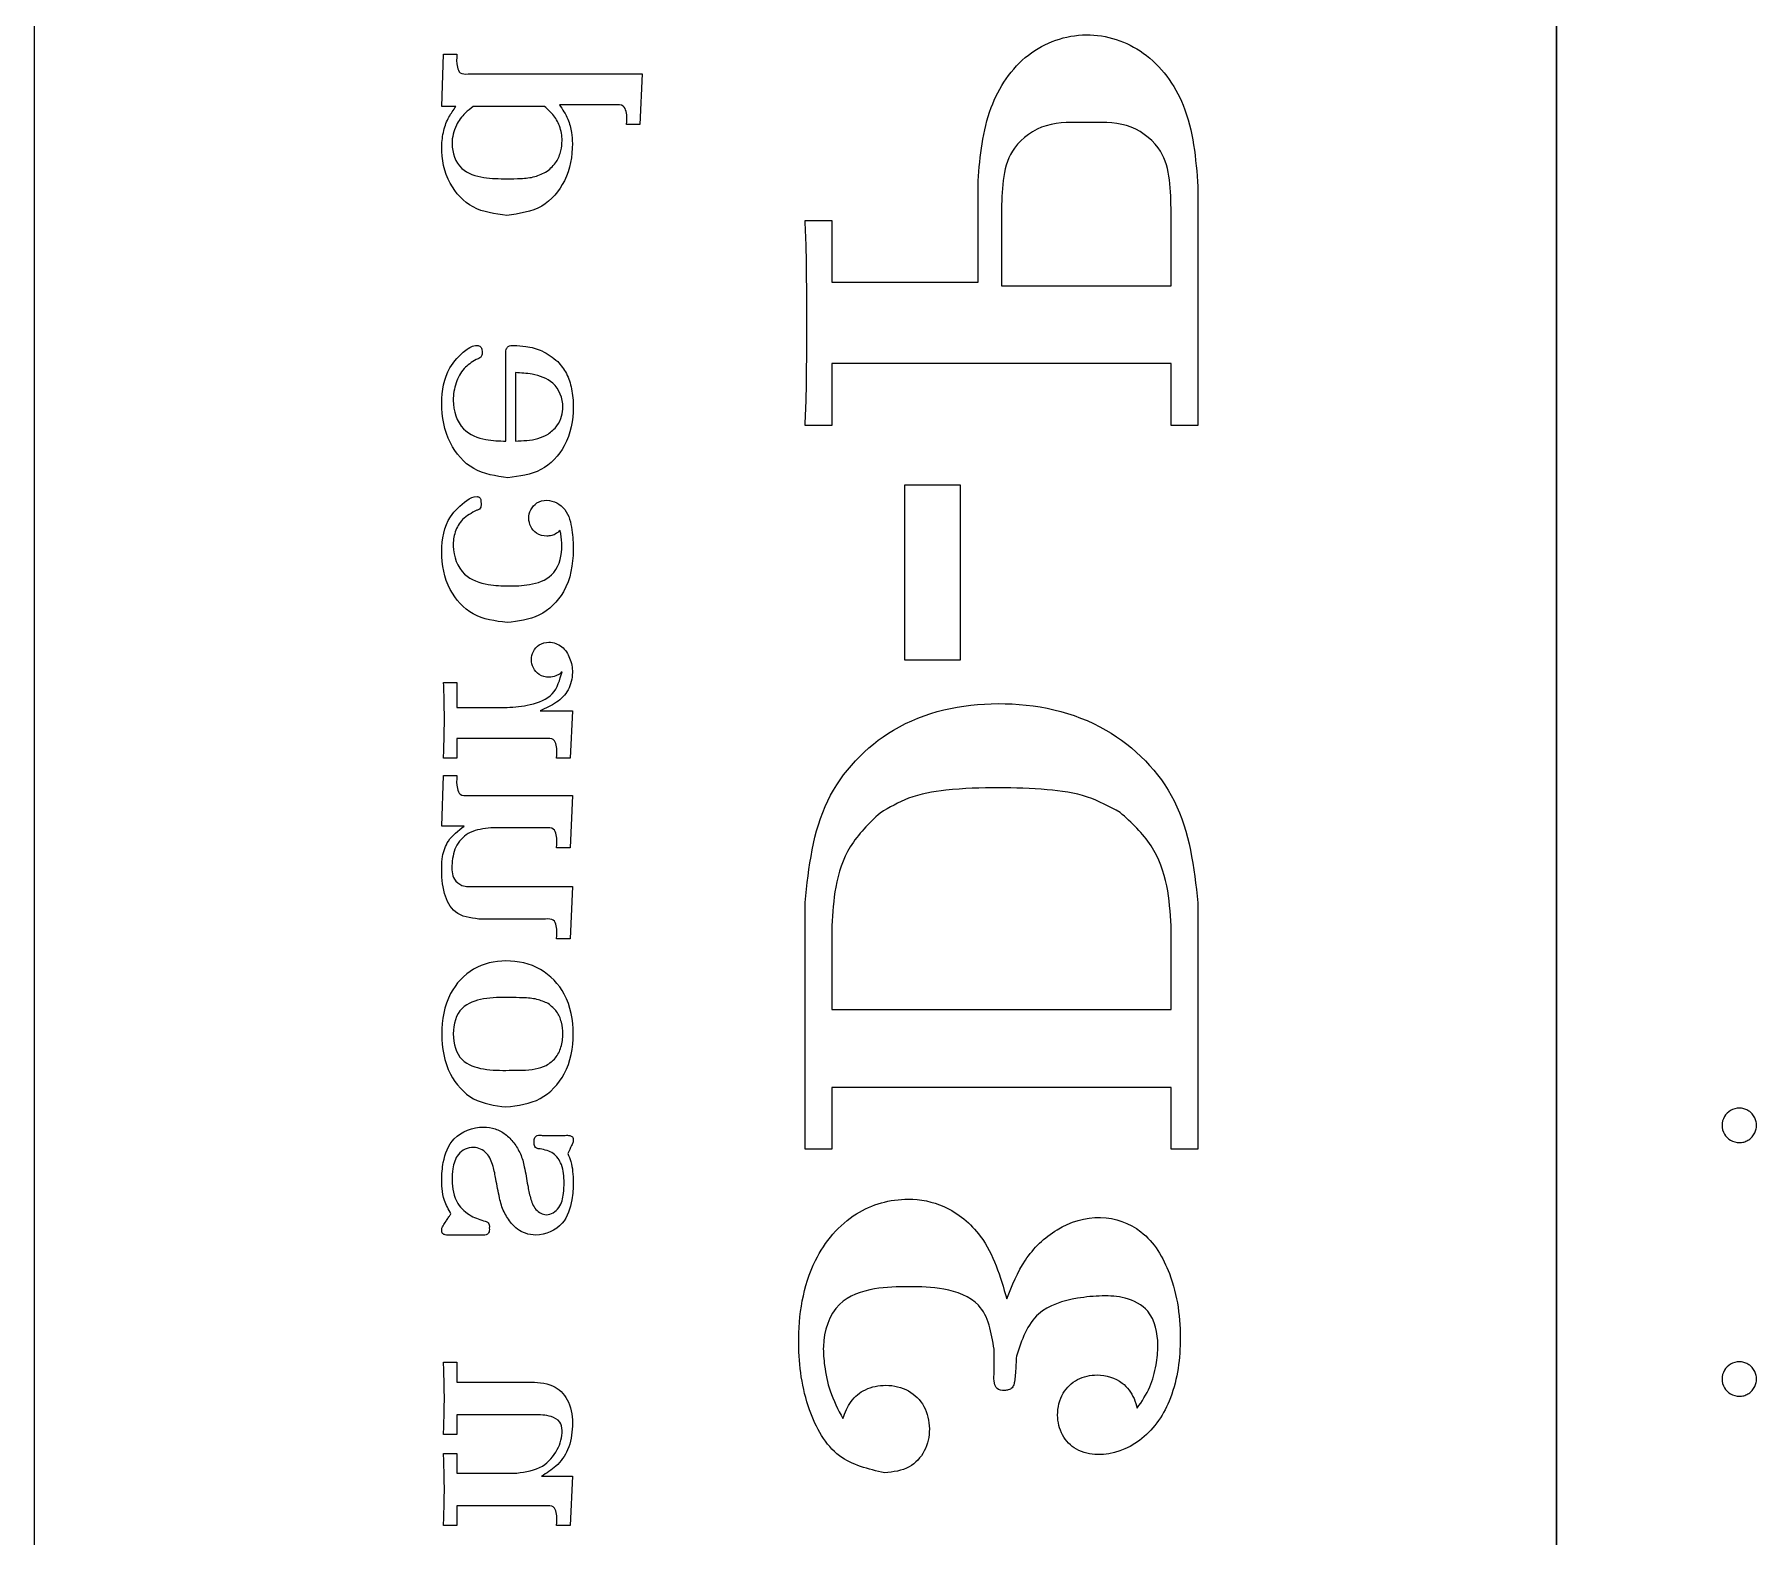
# Model space of a CAD drawing. Extents: x 0 to 482, y 0 to 754.
# Drawn here: x 0 to 169.7, y 349 to 497 of the extents above; entities that cross this region are included whole.
import ezdxf

# ---------------------------------------------------------------- set-up
doc = ezdxf.new("R2010")
doc.units = 0
doc.layers.add('Layer_1', color=7, linetype='CONTINUOUS')

msp = doc.modelspace()

# ---------------------------------------------------------------- linework, layer by layer
at = {"layer": 'Layer_1', "color": 7}
for p, q in [((0, -0.000019), (0, 754)), ((149.999991, 754), (149.999991, -0.000019)), ((149.999991, -0.000019), (149.999991, 754)), ((40.140044, 489.902551), (40.309377, 495.067218)), ((40.309377, 495.067218), (41.635821, 495.067218)), ((42.736488, 493.119884), (59.895599, 493.119884)), ((59.895599, 493.119884), (59.669821, 488.124551)), ((41.522933, 489.902551), (40.140044, 489.902551)), ((50.271821, 489.902551), (43.216266, 489.902551)), ((57.24271, 490.071884), (51.739377, 490.071884)), ((59.669821, 488.124551), (58.343377, 488.124551)), ((46.546488, 482.790551), (46.546488, 482.790551)), ((92.983059, 472.587774), (92.983059, 482.578441)), ((114.657725, 482.013997), (114.657725, 458.476663)), ((46.546488, 479.178106), (46.546488, 479.178106)), ((75.936837, 478.683774), (78.589725, 478.683774)), ((78.589725, 478.683774), (78.589725, 472.587774)), ((95.297281, 479.812663), (95.297281, 472.249108)), ((112.004837, 472.249108), (112.004837, 479.869108)), ((78.589725, 472.587774), (92.983059, 472.587774)), ((95.297281, 472.249108), (112.004837, 472.249108)), ((95.297281, 472.249108), (95.297281, 472.249108)), ((46.461821, 456.934584), (46.461821, 465.457695)), ((47.393155, 463.679695), (47.393155, 456.934584)), ((112.004837, 464.572663), (78.589725, 464.572663)), ((78.589725, 464.572663), (78.589725, 458.476663)), ((112.004837, 458.476663), (112.004837, 464.572663)), ((78.589725, 458.476663), (75.936837, 458.476663)), ((75.936837, 458.476663), (75.936837, 458.476663)), ((114.657725, 458.476663), (112.004837, 458.476663)), ((47.393155, 456.934584), (47.393155, 456.934584)), ((46.659377, 453.32214), (46.659377, 453.32214)), ((85.75817, 435.345024), (85.75817, 452.617024)), ((85.75817, 452.617024), (91.233281, 452.617024)), ((91.233281, 452.617024), (91.233281, 435.345024)), ((46.57471, 439.049634), (46.57471, 439.049634)), ((91.233281, 435.345024), (85.75817, 435.345024)), ((85.75817, 435.345024), (85.75817, 435.345024)), ((40.309377, 433.132668), (41.635821, 433.132668)), ((41.635821, 433.132668), (41.635821, 430.677334)), ((41.635821, 430.677334), (46.57471, 430.677334)), ((49.820266, 430.36689), (53.009377, 430.36689)), ((53.009377, 430.36689), (52.783599, 425.682001)), ((50.356488, 427.629334), (41.635821, 427.629334)), ((41.635821, 427.629334), (41.635821, 425.682001)), ((41.635821, 425.682001), (40.309377, 425.682001)), ((40.309377, 425.682001), (40.309377, 425.682001)), ((52.783599, 425.682001), (51.457155, 425.682001)), ((40.140044, 418.974372), (40.309377, 423.969705)), ((40.309377, 423.969705), (41.635821, 423.969705)), ((42.736488, 422.022372), (53.009377, 422.022372)), ((53.009377, 422.022372), (52.783599, 416.857705)), ((42.341377, 418.974372), (40.140044, 418.974372)), ((50.356488, 418.805038), (44.966044, 418.805038)), ((52.783599, 416.857705), (51.457155, 416.857705)), ((43.385599, 413.047705), (53.009377, 413.047705)), ((53.009377, 413.047705), (52.783599, 407.883038)), ((75.936837, 387.149408), (75.936837, 411.476963)), ((114.657725, 411.420519), (114.657725, 387.149408)), ((50.356488, 409.830372), (43.78071, 409.830372)), ((78.589725, 409.162741), (78.589725, 400.921852)), ((112.004837, 400.921852), (112.004837, 409.162741)), ((52.783599, 407.883038), (51.457155, 407.883038)), ((51.457155, 407.883038), (51.457155, 407.883038)), ((78.589725, 400.921852), (112.004837, 400.921852)), ((78.589725, 400.921852), (78.589725, 400.921852)), ((46.772266, 394.922866), (46.772266, 394.922866)), ((112.004837, 393.245408), (78.589725, 393.245408)), ((78.589725, 393.245408), (78.589725, 387.149408)), ((112.004837, 387.149408), (112.004837, 393.245408)), ((46.461821, 391.310422), (46.461821, 391.310422)), ((50.046044, 388.512894), (52.303821, 388.512894)), ((78.589725, 387.149408), (75.936837, 387.149408)), ((75.936837, 387.149408), (75.936837, 387.149408)), ((114.657725, 387.149408), (112.004837, 387.149408)), ((44.006488, 378.691561), (40.930266, 378.691561)), ((40.930266, 378.691561), (40.930266, 378.691561)), ((94.563503, 364.954394), (94.563503, 367.437949)), ((40.309377, 366.147223), (41.635821, 366.147223)), ((41.635821, 366.147223), (41.635821, 364.19989)), ((41.635821, 364.19989), (48.945377, 364.19989)), ((49.255821, 360.982556), (41.635821, 360.982556)), ((41.635821, 360.982556), (41.635821, 359.035223)), ((41.635821, 359.035223), (40.309377, 359.035223)), ((40.309377, 357.172556), (41.635821, 357.172556)), ((41.635821, 357.172556), (41.635821, 355.225223)), ((41.635821, 355.225223), (47.534266, 355.225223)), ((49.961377, 354.914779), (53.009377, 354.914779)), ((53.009377, 354.914779), (52.783599, 350.060556)), ((83.782614, 355.245949), (83.782614, 355.245949)), ((50.356488, 352.00789), (41.635821, 352.00789)), ((41.635821, 352.00789), (41.635821, 350.060556)), ((41.635821, 350.060556), (40.309377, 350.060556)), ((40.309377, 350.060556), (40.309377, 350.060556)), ((52.783599, 350.060556), (51.457155, 350.060556))]:
    msp.add_line(p, q, dxfattribs=at)
at = {"layer": 'Layer_1', "color": 1}
for p, q in [((169.700012, 389.499781), (169.700012, 389.499781)), ((169.700012, 364.499746), (169.700012, 364.499746))]:
    msp.add_line(p, q, dxfattribs=at)
at = {"layer": 'Layer_1', "color": 7}
for points, knots in [([(92.983059, 482.578441), (93.202316, 485.035513), (93.611494, 489.620905), (97.415545, 495.463038), (103.601038, 497.6632), (109.825949, 495.61115), (114.048816, 489.696416), (114.43937, 484.768913), (114.657725, 482.013997)], [0, 0, 0, 0, 7.334427, 13.687516, 19.725121, 25.618467, 32.066412, 40.242632, 40.242632, 40.242632, 40.242632]), ([(41.635821, 495.067218), (41.602535, 494.647304), (41.553203, 494.024984), (41.919624, 493.075661), (42.44368, 493.104032), (42.736488, 493.119884)], [0, 0, 0, 0, 1.283191, 1.901716, 2.684901, 2.684901, 2.684901, 2.684901]), ([(46.546488, 479.178106), (45.384357, 479.325242), (43.118734, 479.612089), (40.596902, 482.344326), (40.007101, 485.256126), (40.266084, 487.497926), (40.771272, 488.84553), (41.284606, 489.567404), (41.522933, 489.902551)], [0, 0, 0, 0, 3.418391, 6.664297, 10.371556, 11.979341, 13.399134, 14.629554, 14.629554, 14.629554, 14.629554]), ([(43.216266, 489.902551), (42.954756, 489.699334), (42.299321, 489.190001), (41.421679, 487.989529), (40.936486, 486.014099), (41.775348, 483.5563), (44.270106, 482.802551), (45.79372, 482.794519), (46.546488, 482.790551)], [0, 0, 0, 0, 0.991974, 2.486238, 4.357221, 6.962856, 9.296703, 11.575821, 11.575821, 11.575821, 11.575821]), ([(51.739377, 490.071884), (52.041493, 489.616682), (52.596676, 488.780181), (52.949219, 487.44337), (53.091454, 485.377983), (52.576121, 482.60796), (50.118842, 479.667248), (47.762334, 479.344585), (46.546488, 479.178106)], [0, 0, 0, 0, 1.628572, 2.992736, 4.084148, 7.836372, 11.181053, 14.746194, 14.746194, 14.746194, 14.746194]), ([(50.525821, 483.524329), (50.859235, 483.819052), (51.488032, 484.37488), (51.906059, 485.493457), (52.053555, 486.700441), (51.823889, 487.963619), (51.166982, 489.116645), (50.55646, 489.652652), (50.271821, 489.902551)], [0, 0, 0, 0, 1.315271, 2.480515, 3.477282, 4.948934, 6.243754, 7.374697, 7.374697, 7.374697, 7.374697]), ([(58.343377, 488.124551), (58.376663, 488.544464), (58.425995, 489.166784), (58.059574, 490.116107), (57.535518, 490.087736), (57.24271, 490.071884)], [0, 0, 0, 0, 1.283191, 1.901716, 2.684901, 2.684901, 2.684901, 2.684901]), ([(112.004837, 479.869108), (111.95512, 482.036291), (111.874268, 485.56066), (107.631273, 488.487116), (103.659574, 488.260284), (99.680834, 488.48078), (95.434277, 485.536911), (95.349469, 481.993282), (95.297281, 479.812663)], [0, 0, 0, 0, 6.090355, 9.904401, 13.888776, 17.84831, 21.681038, 27.812852, 27.812852, 27.812852, 27.812852]), ([(46.546488, 482.790551), (47.008492, 482.79298), (47.930524, 482.797828), (49.31155, 482.922054), (50.126973, 483.326501), (50.525821, 483.524329)], [0, 0, 0, 0, 1.389426, 2.772914, 4.09753, 4.09753, 4.09753, 4.09753]), ([(75.936837, 458.476663), (75.982717, 459.487619), (76.086767, 461.780351), (76.099985, 465.149683), (76.108988, 468.580219), (76.099985, 472.010754), (76.086767, 475.380087), (75.982717, 477.672819), (75.936837, 478.683774)], [0, 0, 0, 0, 3.035706, 6.884631, 10.106152, 13.327672, 17.176597, 20.212303, 20.212303, 20.212303, 20.212303]), ([(46.659377, 453.32214), (45.472356, 453.488083), (43.120686, 453.816843), (40.581266, 456.833157), (39.913211, 460.495403), (40.496761, 463.95214), (42.13153, 465.660133), (43.311411, 466.478666), (43.995982, 466.272923), (44.110364, 465.947194), (44.122709, 465.646361), (44.118901, 465.335065), (43.858143, 465.085118), (43.649538, 465.017646), (43.52671, 464.977918)], [0, 0, 0, 0, 3.489056, 6.912356, 10.932364, 14.474863, 16.815244, 18.027441, 18.412928, 18.735779, 18.974841, 19.33731, 19.606449, 19.991848, 19.991848, 19.991848, 19.991848]), ([(46.461821, 465.457695), (46.449772, 465.629677), (46.429312, 465.921701), (46.69815, 466.369638), (47.476845, 466.361271), (48.557491, 466.285872), (50.139935, 465.89357), (51.073341, 465.166999), (51.570044, 464.780362)], [0, 0, 0, 0, 0.510871, 0.867454, 1.412231, 2.618129, 4.264696, 6.137484, 6.137484, 6.137484, 6.137484]), ([(43.52671, 464.977918), (43.099787, 464.708254), (42.212252, 464.147648), (41.454374, 462.640267), (41.092346, 460.560243), (41.856734, 457.961598), (44.337591, 456.97899), (45.800861, 456.948401), (46.461821, 456.934584)], [0, 0, 0, 0, 1.491207, 3.100088, 4.853214, 7.842554, 10.260581, 12.252605, 12.252605, 12.252605, 12.252605]), ([(51.570044, 464.780362), (51.878532, 464.397148), (52.519813, 463.60053), (52.998892, 462.021163), (53.20588, 459.597536), (52.638065, 456.519595), (50.039286, 453.75956), (47.78988, 453.468447), (46.659377, 453.32214)], [0, 0, 0, 0, 1.464326, 3.044014, 4.84879, 8.764139, 12.064404, 15.398885, 15.398885, 15.398885, 15.398885]), ([(50.610488, 457.611918), (50.93083, 457.869672), (51.527403, 458.349689), (51.979619, 459.341971), (52.207171, 460.827792), (51.389504, 462.846038), (49.229019, 463.581799), (47.943148, 463.650367), (47.393155, 463.679695)], [0, 0, 0, 0, 1.217701, 2.267724, 3.172847, 5.715007, 7.937425, 9.598455, 9.598455, 9.598455, 9.598455]), ([(47.393155, 456.934584), (47.764754, 456.95316), (48.505968, 456.990212), (49.61859, 457.123914), (50.282082, 457.450345), (50.610488, 457.611918)], [0, 0, 0, 0, 1.118475, 2.230974, 3.321296, 3.321296, 3.321296, 3.321296]), ([(46.57471, 439.049634), (45.403507, 439.200136), (43.108856, 439.495002), (40.575273, 442.35018), (39.911054, 445.909283), (40.507575, 449.324267), (42.242629, 450.845104), (43.334529, 451.566828), (43.923989, 451.39537), (44.007348, 451.079912), (44.001563, 450.770589), (44.025888, 450.461446), (43.852588, 450.195757), (43.681851, 450.143154), (43.583155, 450.112745)], [0, 0, 0, 0, 3.442758, 6.745134, 10.583111, 14.124965, 16.402311, 17.463867, 17.763951, 18.046576, 18.347968, 18.719068, 18.938238, 19.238506, 19.238506, 19.238506, 19.238506]), ([(43.583155, 450.112745), (43.080265, 449.850236), (42.151421, 449.365378), (41.387133, 447.9965), (41.117948, 446.076268), (41.994332, 443.587496), (44.55158, 442.725848), (46.740841, 442.638618), (48.867683, 442.701481), (51.335912, 443.506886), (52.025954, 445.675856), (51.9502, 447.052419), (51.895446, 447.667571), (51.825372, 447.997893), (51.795821, 448.13719)], [0, 0, 0, 0, 1.667541, 3.079973, 4.486228, 7.466708, 10.012748, 12.007191, 14.07495, 16.44707, 19.200821, 20.034277, 20.619859, 21.046867, 21.046867, 21.046867, 21.046867]), ([(51.795821, 448.13719), (51.644107, 447.999196), (51.368999, 447.748967), (50.895079, 447.600598), (50.266713, 447.53986), (49.471655, 447.739158), (48.852927, 448.479503), (48.654918, 449.341114), (48.851379, 450.209806), (49.495157, 450.942201), (50.8251, 451.279663), (52.547556, 450.308851), (53.009911, 448.214835), (53.194125, 445.477592), (52.646196, 442.176437), (49.889522, 439.444828), (47.666739, 439.179826), (46.57471, 439.049634)], [0, 0, 0, 0, 0.607997, 1.102496, 1.453214, 2.505225, 3.393863, 4.20749, 5.079953, 5.968233, 6.991341, 8.965174, 11.088327, 13.093438, 17.301442, 20.644415, 23.872902, 23.872902, 23.872902, 23.872902]), ([(51.993377, 434.205112), (51.93891, 434.153088), (51.762734, 433.984813), (51.336939, 433.746506), (50.602013, 433.607118), (49.718517, 433.825603), (49.103469, 434.541009), (48.908258, 435.391131), (49.110277, 436.241442), (49.729081, 436.949513), (50.817944, 437.232231), (52.068476, 436.774482), (52.84096, 435.545777), (53.120377, 434.02286), (52.73292, 432.359396), (51.454884, 431.061093), (50.379663, 430.604459), (49.820266, 430.36689)], [0, 0, 0, 0, 0.225703, 0.730043, 1.436681, 2.433019, 3.29647, 4.128352, 4.961682, 5.829298, 6.813549, 8.155812, 9.517013, 10.969707, 12.730372, 14.403297, 16.217545, 16.217545, 16.217545, 16.217545]), ([(40.309377, 425.682001), (40.320893, 426.03948), (40.345339, 426.798298), (40.383129, 427.983434), (40.397471, 429.231719), (40.391149, 430.54876), (40.381755, 431.847822), (40.332335, 432.725119), (40.309377, 433.132668)], [0, 0, 0, 0, 1.072999, 2.277641, 3.557145, 4.817741, 6.229023, 7.453436, 7.453436, 7.453436, 7.453436]), ([(46.57471, 430.677334), (47.330043, 430.733392), (48.879829, 430.848412), (51.315743, 431.775931), (51.768942, 433.400559), (51.993377, 434.205112)], [0, 0, 0, 0, 2.30089, 4.72095, 7.095203, 7.095203, 7.095203, 7.095203]), ([(75.936837, 411.476963), (76.314602, 414.953853), (77.042044, 421.649103), (84.510866, 429.600374), (95.07161, 431.83457), (105.66312, 429.611963), (113.471005, 421.709182), (114.25379, 414.922569), (114.657725, 411.420519)], [0, 0, 0, 0, 10.268863, 19.774167, 30.399009, 41.340797, 51.029245, 61.359211, 61.359211, 61.359211, 61.359211]), ([(51.457155, 425.682001), (51.490441, 426.101914), (51.539773, 426.724234), (51.173352, 427.673557), (50.649296, 427.645186), (50.356488, 427.629334)], [0, 0, 0, 0, 1.283191, 1.901716, 2.684901, 2.684901, 2.684901, 2.684901]), ([(41.635821, 423.969705), (41.602535, 423.549792), (41.553203, 422.927472), (41.919624, 421.978148), (42.44368, 422.00652), (42.736488, 422.022372)], [0, 0, 0, 0, 1.283191, 1.901716, 2.684901, 2.684901, 2.684901, 2.684901]), ([(106.981281, 420.338741), (105.931501, 420.904076), (103.692699, 422.109731), (99.545328, 422.677122), (94.880405, 422.816632), (90.295535, 422.673887), (86.24083, 422.002344), (84.239802, 420.81948), (83.331059, 420.282297)], [0, 0, 0, 0, 3.551009, 7.573029, 12.372488, 17.577301, 21.355731, 24.499251, 24.499251, 24.499251, 24.499251]), ([(83.331059, 420.282297), (82.24705, 419.246771), (80.127318, 417.221846), (78.818297, 413.115421), (78.663317, 410.435355), (78.589725, 409.162741)], [0, 0, 0, 0, 4.432791, 8.668126, 12.497704, 12.497704, 12.497704, 12.497704]), ([(112.004837, 409.162741), (111.924934, 410.480708), (111.759727, 413.205752), (110.280706, 417.325931), (108.103483, 419.314022), (106.981281, 420.338741)], [0, 0, 0, 0, 3.961365, 8.190567, 12.689082, 12.689082, 12.689082, 12.689082]), ([(43.78071, 409.830372), (42.938481, 409.942323), (41.348497, 410.153668), (40.198641, 412.50207), (40.109843, 414.416406), (40.183479, 416.175797), (40.745726, 417.763307), (41.762063, 418.534685), (42.341377, 418.974372)], [0, 0, 0, 0, 2.389648, 4.511243, 7.08456, 8.178861, 9.788612, 11.922479, 11.922479, 11.922479, 11.922479]), ([(44.966044, 418.805038), (44.267794, 418.732587), (42.960319, 418.596921), (41.425119, 417.185099), (41.112375, 415.43863), (41.117576, 413.851399), (42.194004, 412.975307), (42.953122, 413.021429), (43.385599, 413.047705)], [0, 0, 0, 0, 2.06581, 3.868235, 5.751674, 7.321211, 8.272515, 9.532054, 9.532054, 9.532054, 9.532054]), ([(51.457155, 416.857705), (51.490441, 417.277618), (51.539773, 417.899938), (51.173352, 418.849262), (50.649296, 418.82089), (50.356488, 418.805038)], [0, 0, 0, 0, 1.283191, 1.901716, 2.684901, 2.684901, 2.684901, 2.684901]), ([(51.457155, 407.883038), (51.490441, 408.302951), (51.539773, 408.925271), (51.173352, 409.874595), (50.649296, 409.846224), (50.356488, 409.830372)], [0, 0, 0, 0, 1.283191, 1.901716, 2.684901, 2.684901, 2.684901, 2.684901]), ([(46.461821, 391.310422), (45.341428, 391.459455), (43.095139, 391.758254), (40.553546, 394.648016), (39.911849, 398.504876), (40.555426, 402.400056), (43.10582, 405.19308), (46.535832, 405.961528), (49.995814, 405.191478), (52.650285, 402.389417), (53.335129, 398.496398), (52.648299, 394.637968), (49.985147, 391.74965), (47.647377, 391.458217), (46.461821, 391.310422)], [0, 0, 0, 0, 3.297521, 6.611232, 10.664323, 14.731004, 18.044441, 21.328255, 24.831579, 28.223238, 32.231176, 36.252729, 39.644233, 43.133874, 43.133874, 43.133874, 43.133874]), ([(50.63871, 401.498644), (50.268177, 401.658754), (49.47978, 401.999426), (48.149103, 402.083161), (46.393801, 402.092113), (44.348881, 402.116706), (41.758661, 401.242711), (41.00565, 398.507165), (41.759108, 395.771179), (44.347322, 394.898359), (45.939584, 394.914451), (46.772266, 394.922866)], [0, 0, 0, 0, 1.202486, 2.558569, 3.949993, 6.471539, 8.771719, 11.443439, 14.11516, 16.41534, 18.936886, 18.936886, 18.936886, 18.936886]), ([(50.441155, 395.402644), (50.761796, 395.625427), (51.417166, 396.080783), (51.959995, 397.229285), (52.133891, 398.460843), (51.97828, 399.669368), (51.52661, 400.766456), (50.9338, 401.255305), (50.63871, 401.498644)], [0, 0, 0, 0, 1.153644, 2.357975, 3.672435, 4.846957, 5.988763, 7.120476, 7.120476, 7.120476, 7.120476]), ([(46.772266, 394.922866), (47.205723, 394.925059), (48.064183, 394.929403), (49.315615, 394.999071), (50.079725, 395.27305), (50.441155, 395.402644)], [0, 0, 0, 0, 1.302525, 2.579642, 3.72593, 3.72593, 3.72593, 3.72593]), ([(41.043155, 380.780005), (40.802809, 381.207586), (40.362953, 381.990102), (40.162057, 383.155786), (40.121082, 384.418297), (40.239292, 386.117492), (41.161292, 388.595245), (43.616365, 389.487787), (45.407897, 389.213473), (46.459809, 388.657164), (46.982376, 388.077993), (47.252044, 387.779116)], [0, 0, 0, 0, 1.46047, 2.672809, 3.499248, 5.248379, 7.802009, 10.924711, 12.078643, 13.205076, 14.40619, 14.40619, 14.40619, 14.40619]), ([(45.474044, 384.194894), (45.395882, 384.616717), (45.230775, 385.507768), (44.701024, 386.844162), (43.200822, 387.586206), (41.610285, 386.795919), (41.209782, 385.347333), (41.097621, 383.701256), (41.426549, 381.854389), (42.908296, 380.523779), (43.954175, 380.195516), (44.429821, 380.046227)], [0, 0, 0, 0, 1.293506, 2.732375, 4.134065, 5.778221, 7.292281, 8.40512, 10.784609, 12.569966, 14.059185, 14.059185, 14.059185, 14.059185]), ([(47.252044, 387.779116), (47.483699, 387.42509), (47.963054, 386.692518), (48.332331, 385.233304), (48.506101, 384.182438), (48.60671, 383.574005)], [0, 0, 0, 0, 1.260874, 2.60907, 4.463101, 4.463101, 4.463101, 4.463101]), ([(48.60671, 383.574005), (48.686726, 383.170479), (48.849091, 382.351663), (49.25644, 381.161656), (50.531189, 380.43335), (51.877634, 381.327288), (52.1382, 382.66468), (52.224767, 384.096381), (52.103984, 385.516731), (51.216855, 386.894664), (50.288318, 387.088661), (49.820266, 387.186449)], [0, 0, 0, 0, 1.239871, 2.515893, 3.659299, 5.075852, 6.550131, 7.609925, 9.403094, 10.762568, 12.144379, 12.144379, 12.144379, 12.144379]), ([(49.820266, 387.186449), (49.703354, 387.18582), (49.500303, 387.184726), (49.233822, 387.449061), (49.273638, 387.849056), (49.219527, 388.290973), (49.61085, 388.556239), (49.878394, 388.529592), (50.046044, 388.512894)], [0, 0, 0, 0, 0.338074, 0.587166, 1.015788, 1.49627, 1.79062, 2.284624, 2.284624, 2.284624, 2.284624]), ([(52.303821, 388.512894), (52.450376, 388.51978), (52.693612, 388.531208), (53.072868, 388.385324), (53.108413, 388.078253), (53.066996, 387.793223), (52.856275, 387.373272), (52.681148, 386.998685), (52.557821, 386.734894)], [0, 0, 0, 0, 0.443593, 0.736223, 1.103836, 1.24013, 1.609123, 2.487647, 2.487647, 2.487647, 2.487647]), ([(52.557821, 386.734894), (52.668694, 386.46653), (52.903991, 385.897), (53.059008, 384.928495), (53.121362, 383.666752), (52.99618, 381.91087), (52.254251, 379.517486), (49.99755, 378.536256), (48.415251, 378.794479), (47.599243, 379.222596), (47.209863, 379.628882), (47.026266, 379.820449)], [0, 0, 0, 0, 0.868492, 1.843145, 2.922348, 4.650382, 7.153319, 10.001128, 11.024613, 11.913091, 12.705776, 12.705776, 12.705776, 12.705776]), ([(47.026266, 379.820449), (46.749294, 380.191835), (46.182507, 380.951827), (45.776837, 382.490532), (45.583545, 383.578532), (45.474044, 384.194894)], [0, 0, 0, 0, 1.377395, 2.818656, 4.702172, 4.702172, 4.702172, 4.702172]), ([(83.782614, 355.245949), (82.174912, 355.630513), (78.744458, 356.451081), (75.861607, 361.835406), (74.963945, 368.520017), (76.021843, 375.766488), (80.448834, 381.129293), (85.534131, 382.575016), (90.05461, 381.678838), (94.098657, 378.30936), (95.170701, 374.600476), (95.805281, 372.405061)], [0, 0, 0, 0, 4.762459, 10.161949, 16.791616, 25.135293, 31.26622, 36.545035, 40.127597, 44.753334, 51.463359, 51.463359, 51.463359, 51.463359]), ([(40.563377, 380.046227), (40.600194, 380.107844), (40.704434, 380.282299), (40.870434, 380.523064), (40.993451, 380.706066), (41.043155, 380.780005)], [0, 0, 0, 0, 0.215297, 0.609568, 0.876865, 0.876865, 0.876865, 0.876865]), ([(95.805281, 372.405061), (96.337256, 373.723808), (97.412094, 376.388291), (100.613599, 379.527728), (104.966715, 380.913473), (109.607668, 379.274397), (112.444196, 374.397896), (113.200113, 368.458328), (112.356855, 362.521928), (109.343338, 358.169819), (105.521113, 356.754105), (102.642881, 357.361792), (101.133066, 358.921735), (100.668277, 361.009138), (101.139239, 363.124746), (102.721288, 364.609923), (104.91817, 365.09377), (107.163284, 364.438808), (108.305272, 362.879062), (108.580252, 361.944781), (108.674614, 361.624172)], [0, 0, 0, 0, 4.233599, 8.553842, 13.01571, 17.223629, 22.218936, 29.016115, 34.987157, 39.82216, 44.164865, 46.334455, 48.28736, 50.3094, 52.530707, 54.475269, 56.467023, 59.059896, 60.978224, 61.980443, 61.980443, 61.980443, 61.980443]), ([(40.930266, 378.691561), (40.784129, 378.684584), (40.541589, 378.673006), (40.158187, 378.819785), (40.135454, 379.139127), (40.145239, 379.40416), (40.310922, 379.691163), (40.461738, 379.903277), (40.563377, 380.046227)], [0, 0, 0, 0, 0.443593, 0.736223, 1.103836, 1.28014, 1.536835, 2.067379, 2.067379, 2.067379, 2.067379]), ([(44.429821, 380.046227), (44.533557, 380.008893), (44.713061, 379.94429), (44.840189, 379.659059), (44.812203, 379.322997), (44.854553, 378.905653), (44.447796, 378.651707), (44.175628, 378.676286), (44.006488, 378.691561)], [0, 0, 0, 0, 0.316169, 0.547095, 0.867281, 1.348741, 1.654104, 2.155416, 2.155416, 2.155416, 2.155416]), ([(94.563503, 367.437949), (94.294494, 369.071829), (93.805131, 372.044076), (89.677764, 373.570453), (86.190171, 373.606292), (82.675079, 373.544213), (78.709809, 372.209334), (77.58388, 368.531403), (77.858213, 365.612155), (78.331556, 363.143367), (79.195808, 361.496722), (79.66217, 360.608172)], [0, 0, 0, 0, 4.595474, 8.35979, 11.827121, 15.193639, 18.97341, 23.400064, 25.297965, 27.853451, 30.848691, 30.848691, 30.848691, 30.848691]), ([(108.674614, 361.624172), (109.126277, 362.30318), (109.99588, 363.610499), (110.567855, 365.789095), (110.83322, 368.307663), (110.268242, 371.23863), (107.599677, 372.623474), (105.156395, 372.740856), (102.256356, 372.471041), (98.293115, 371.300516), (97.294849, 368.335071), (96.764837, 366.760616)], [0, 0, 0, 0, 2.432362, 4.683118, 6.639394, 10.128124, 12.70073, 14.958547, 17.415456, 21.554492, 26.239448, 26.239448, 26.239448, 26.239448]), ([(96.764837, 366.760616), (96.734759, 366.204775), (96.691524, 365.405787), (96.628664, 364.498994), (96.559939, 364.155609), (96.539059, 364.051283)], [0, 0, 0, 0, 1.671016, 2.401986, 2.720983, 2.720983, 2.720983, 2.720983]), ([(40.309377, 359.035223), (40.321257, 359.38015), (40.348038, 360.157717), (40.379976, 361.342987), (40.400845, 362.595403), (40.380178, 363.845735), (40.348057, 365.031002), (40.321257, 365.804386), (40.309377, 366.147223)], [0, 0, 0, 0, 1.03539, 2.33407, 3.557133, 4.792739, 6.08515, 7.114272, 7.114272, 7.114272, 7.114272]), ([(96.539059, 364.051283), (96.492003, 363.893696), (96.402475, 363.593871), (95.975445, 363.403991), (95.475676, 363.351684), (94.814966, 363.42837), (94.532283, 364.189109), (94.551905, 364.670101), (94.563503, 364.954394)], [0, 0, 0, 0, 0.470445, 0.89507, 1.28506, 2.023312, 2.6198, 3.481922, 3.481922, 3.481922, 3.481922]), ([(48.945377, 364.19989), (49.785716, 364.148134), (51.305126, 364.054556), (52.899369, 362.163274), (53.111607, 359.861249), (52.749211, 357.594971), (51.528039, 355.871295), (50.461464, 355.220104), (49.961377, 354.914779)], [0, 0, 0, 0, 2.422746, 4.380543, 6.794221, 9.162932, 11.142452, 12.88994, 12.88994, 12.88994, 12.88994]), ([(79.66217, 360.608172), (79.883762, 361.197047), (80.322968, 362.364226), (81.890415, 363.631895), (83.976604, 364.034167), (86.18629, 363.545598), (87.854053, 361.862059), (88.346877, 359.603927), (87.886317, 357.358856), (86.220654, 355.530401), (84.633915, 355.345273), (83.782614, 355.245949)], [0, 0, 0, 0, 1.861601, 3.689787, 5.749397, 8.059422, 10.19105, 12.473704, 14.711112, 16.865748, 19.35983, 19.35983, 19.35983, 19.35983]), ([(47.534266, 355.225223), (48.429441, 355.34985), (50.073722, 355.578769), (51.612955, 357.420883), (52.109857, 359.042858), (51.855042, 360.381911), (50.698995, 360.965121), (49.811859, 360.975839), (49.255821, 360.982556)], [0, 0, 0, 0, 2.617267, 4.807466, 6.746347, 7.607395, 8.604048, 10.277796, 10.277796, 10.277796, 10.277796]), ([(40.309377, 350.060556), (40.321257, 350.405484), (40.348038, 351.18305), (40.379976, 352.36832), (40.400845, 353.620736), (40.380178, 354.871069), (40.348057, 356.056335), (40.321257, 356.82972), (40.309377, 357.172556)], [0, 0, 0, 0, 1.03539, 2.33407, 3.557133, 4.792739, 6.08515, 7.114272, 7.114272, 7.114272, 7.114272]), ([(51.457155, 350.060556), (51.490441, 350.48047), (51.539773, 351.102789), (51.173352, 352.052113), (50.649296, 352.023742), (50.356488, 352.00789)], [0, 0, 0, 0, 1.283191, 1.901716, 2.684901, 2.684901, 2.684901, 2.684901])]:
    msp.add_open_spline(points, degree=3, knots=knots, dxfattribs=at)
at = {"layer": 'Layer_1', "color": 1}
for points in [[(169.700012, 389.499781), (169.688678, 389.351016), (169.666105, 389.054718), (169.487733, 388.640058), (169.216334, 388.283817), (168.859666, 388.010618), (168.444885, 387.839019), (167.852654, 387.759912), (167.109076, 387.95933), (166.459997, 388.609688), (166.218791, 389.499781), (166.459997, 390.389873), (167.109076, 391.040232), (167.852654, 391.239649), (168.444885, 391.160542), (168.859666, 390.988944), (169.216334, 390.715745), (169.487733, 390.359503), (169.666105, 389.944844), (169.688678, 389.648545), (169.700012, 389.499781)], [(169.700012, 364.499746), (169.688678, 364.350981), (169.666105, 364.054683), (169.487733, 363.640024), (169.216334, 363.283782), (168.859666, 363.010583), (168.444885, 362.838985), (167.852654, 362.759877), (167.109076, 362.959295), (166.459997, 363.609654), (166.218791, 364.499746), (166.459997, 365.389838), (167.109076, 366.040197), (167.852654, 366.239615), (168.444885, 366.160507), (168.859666, 365.988909), (169.216334, 365.71571), (169.487733, 365.359468), (169.666105, 364.944809), (169.688678, 364.648511), (169.700012, 364.499746)]]:
    msp.add_open_spline(points, degree=3, knots=[0, 0, 0, 0, 0.44502, 0.886357, 1.331377, 1.776397, 2.217734, 2.662754, 3.55161, 4.414104, 5.30296, 6.191817, 7.05431, 7.943167, 8.388186, 8.829524, 9.274544, 9.719563, 10.160901, 10.605921, 10.605921, 10.605921, 10.605921], dxfattribs=at)

doc.saveas('drawing.dxf')
